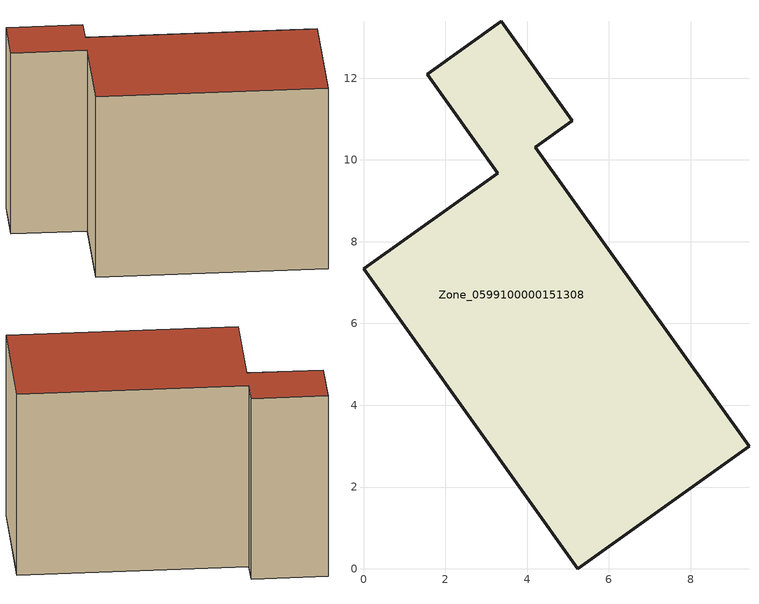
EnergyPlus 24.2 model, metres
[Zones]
Zone_0599100000151308
 floor ground (C_G): 3.28,9.68 1.56,12.09 3.37,13.39 5.11,10.96 4.2,10.31 9.43,2.99 5.24,0 0,7.34 z0
 wall outside (C_F): 5.11,10.96 3.37,13.39 1.56,12.09 3.28,9.68 0,7.34 5.24,0 9.43,2.99 4.2,10.31 5.11,10.96 z0:7.82
 roof outside (C_R): 5.24,0 9.43,2.99 4.2,10.31 5.11,10.96 3.37,13.39 1.56,12.09 3.28,9.68 0,7.34 z7.82
[BUILDING]
Pand.0599100000151308: North Axis=0; Terrain=City; Loads Convergence Tolerance Value=0.04; Temperature Convergence Tolerance Value=0.4; Solar Distribution=FullExterior; Maximum Number of Warmup Days=25; Minimum Number of Warmup Days=1
[Site:Location]
Rotterdam.The.Hague.AP_ZH_NLD Design_Conditions: Latitude=51.96; Longitude=4.45; Time Zone=1; Elevation=-4.5
[SITE:GROUNDTEMPERATURE:BUILDINGSURFACE]
18, 18, 18, 18, 18, 18, 18, 18, 18, 18, 18, 18
[MATERIAL] Thermal Absorptance=0.9; Solar Absorptance=0.7; Visible Absorptance=0.7
Name | Roughness | Thickness | Conductivity | Density | Specific Heat
G.TI.1975-1991 | MediumSmooth | 0.15 | 0.288461 | 540 | 1210
F.TI.1975-1991 | Rough | 0.3 | 0.230769 | 1920 | 840
R.TI.1975-1991 | MediumRough | 0.2 | 0.153846 | 1500 | 1000
[CONSTRUCTION]
C_G: G.TI.1975-1991
C_F: F.TI.1975-1991
C_R: R.TI.1975-1991
[ZONE]
Zone_0599100000151308: Type=1; Multiplier=1; Ceiling Height=Autocalculate; Volume=Autocalculate; Floor Area=autocalculate; Part of Total Floor Area=Yes
[ZONEINFILTRATION:DESIGNFLOWRATE]
Infil_Zone_0599100000151308: Zone or ZoneList or Space or SpaceList=Zone_0599100000151308; Schedule=AlwaysOn; Design Flow Rate Calculation Method=Flow/Area; Flow Rate per Floor Area=0.003; Constant Term Coefficient=1; Temperature Term Coefficient=0; Velocity Term Coefficient=0; Velocity Squared Term Coefficient=0
[HVACTEMPLATE:ZONE:IDEALLOADSAIRSYSTEM]
Zone_0599100000151308: Maximum Heating Supply Air Temperature=50; Minimum Cooling Supply Air Temperature=13; Maximum Heating Supply Air Humidity Ratio=0.0156; Minimum Cooling Supply Air Humidity Ratio=0.0077; Heating Limit=NoLimit; Cooling Limit=NoLimit; Dehumidification Control Type=ConstantSensibleHeatRatio; Cooling Sensible Heat Ratio=0.7; Dehumidification Setpoint=60; Humidification Control Type=None; Humidification Setpoint=30; Outdoor Air Method=None; Outdoor Air Flow Rate per Person=0.00944; Outdoor Air Flow Rate per Zone Floor Area=0; Outdoor Air Flow Rate per Zone=0; Demand Controlled Ventilation Type=None; Outdoor Air Economizer Type=NoEconomizer; Heat Recovery Type=None; Sensible Heat Recovery Effectiveness=0.7; Latent Heat Recovery Effectiveness=0.65
[ZONECONTROL:THERMOSTAT]
ThermostatControl_Zone_0599100000151308: Zone or ZoneList=Zone_0599100000151308; Control Type Schedule=DualSetpointControlType; Control 1=Thermostat_Zone_0599100000151308; Temperature Difference Between Cutout And Setpoint=0
[THERMOSTATSETPOINT:DUALSETPOINT]
Thermostat_Zone_0599100000151308: Heating Setpoint Temperature Schedule=HeatingSetpoint_Zone_0599100000151308; Cooling Setpoint Temperature Schedule=CoolingSetpoint_Zone_0599100000151308
[SCHEDULE:COMPACT]
HeatingSetpoint_Zone_0599100000151308: Through: 12/31, For: AllDays, Until: 24:00, 21
CoolingSetpoint_Zone_0599100000151308: Through: 12/31, For: AllDays, Until: 24:00, 24
DualSetpointControlType: Through: 12/31, For: AllDays, Until: 24:00, 4
AlwaysOn: Through: 12/31, For: AllDays, Until: 24:00, 1
